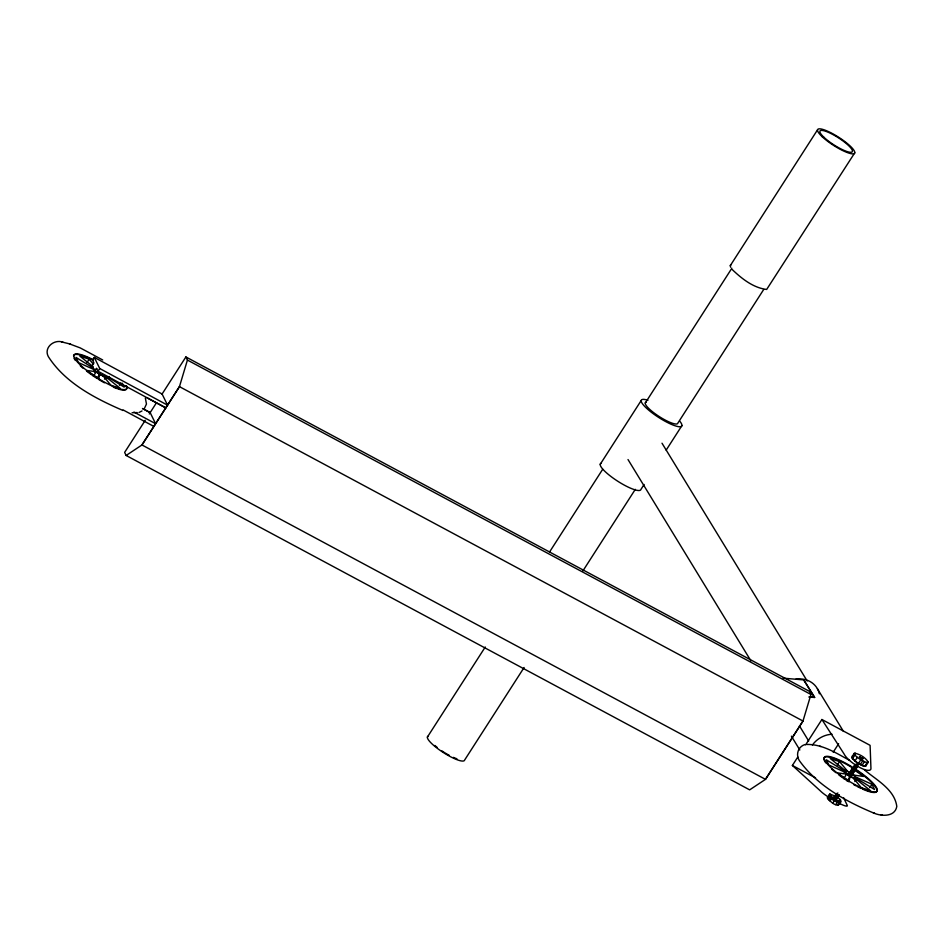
<?xml version="1.0" encoding="UTF-8"?>
<svg xmlns="http://www.w3.org/2000/svg" width="944" height="944" viewBox="0 0 944 944"><rect width="100%" height="100%" fill="white"/><g stroke="black" fill="none" stroke-linecap="round" stroke-linejoin="round"><path stroke-width="1.42" d="M99.698 374.131L98.766 378.756L86.895 370.461L96.264 371.735L99.698 374.131L97.539 377.506M850.804 772.77L851.736 768.145M162.026 394.144L185.885 356.95L187.419 360.065L179.454 386.639L141.954 444.966L126.13 455.468L124.632 452.4L145.258 420.292M185.885 356.95L809.421 691.35L810.943 694.465L802.99 721.027L765.49 779.355L749.654 789.857L126.13 455.468M87.001 362.567L89.173 359.192L79.874 356.136L93.137 366.709M94.317 371.971L96.618 368.396L98.011 371.24L165.814 407.879L147.052 397.813M93.373 376.231L96.264 371.735M96.524 371.771L101.268 375.24L105.929 376.916L120.289 388.373L110.991 385.317L103.238 376.031M99.568 374.261L103.026 375.783M104.477 379.169L105.929 376.916M119.44 385.246L120.891 382.993M149.294 413.979L156.421 402.817M600.231 464.271L641.2 400.504M427.396 737.075L485.263 647.006M730.326 265.571L817.516 129.859M549.491 552.098L602.709 469.251M645.271 403.017L731.86 268.249M582.873 570.955L635.3 489.346M763.649 289.572L677.863 423.101A19.21 4.201 32.7 0 1 658.558 416.115A19.21 4.201 32.7 0 1 646.062 402.215M524.097 667.502L464.637 760.038A21.948 4.803 32.7 0 1 442.571 752.038A21.948 4.803 32.7 0 1 428.293 736.167M854.768 152.81L766.67 289.442C753.371 287.896 741.748 278.669 732.308 269.63M644.103 484.473L640.952 489.381A24.001 5.251 32.7 0 1 616.833 480.638A24.001 5.251 32.7 0 1 601.21 463.28M666.169 450.135L681.922 425.614M843.594 797.656L847.216 805.291A16.284 2.242 31 0 1 836.927 802.152A16.284 2.242 31 0 1 820.336 790.871L792.382 765.454L797.822 756.982M805.586 744.899L821.905 719.505L870.097 745.347L870.946 768.357A16.284 4.85 34.5 0 1 859.335 767.26A16.284 4.85 34.5 0 1 844.066 753.937L821.905 719.505M833.198 752.191L838.614 743.766M837.352 764.959L839.511 761.584L830.213 758.528L844.573 769.985L847.264 770.87L839.511 761.584M852.29 756.297L854.426 753.147C859.783 754.079 865.577 757.536 868.315 762.256L865.565 766.339L863.548 766.068L856.586 762.327L851.83 757.867M843.877 771.472L843.912 770.634L848.396 775.307M853.435 755.92L855.24 753.123M844.066 770.564L846.072 770.564L850.78 772.888M840.514 802.671C837.824 809.008 829.634 801.22 827.392 797.881L829.953 794.057L835.782 796.358M852.444 758.775L854.851 755.035L854.084 753.489M827.392 797.881L829.953 794.057M855.087 779.012L853.577 778.422L861.329 787.709L870.639 790.765L856.267 779.307L849.907 776.652L844.609 772.05M828.018 799.143L829.528 796.783M828.867 800.04L830.39 797.68M844.797 770.54L847.476 771.118M843.712 778.635L846.603 774.127L850.037 776.534L849.104 781.16L837.234 772.853L846.603 774.127M854.91 761.076L857.305 757.348L854.851 755.035M830.024 801.031L832.301 797.491L829.67 794.341M836.49 798.258L836.773 798.836L834.095 797.078L836.443 793.42M855.099 764.392L849.116 773.974M859.831 757.029C869.837 762.669 852.562 753.064 862.509 758.787M834.248 797.373L836.596 793.715M849.246 774.564L855.252 764.687M859.972 757.324L860.208 756.71M849.246 773.938L851.193 771.732M834.72 797.822L837.847 792.948M850.579 775.531L849.435 774.776L856.491 763.92M860.444 757.772L860.137 757.076M835.393 798.294L837.741 794.636M856.397 765.608L849.789 775.048M861.129 758.244L862.733 758.469M832.879 803.025L835.157 799.485C839.995 803.71 843.747 800.748 837.281 797.338M835.759 798.494L838.095 794.848M847.146 781.03L850.06 776.405L856.621 778.977M857.53 764.605L850.544 775.472L851.547 775.921L857.848 766.08M858.415 763.531L860.81 759.79L865.955 762.327L868.315 762.256M836.089 798.659L838.437 795.013M850.886 775.638L857.872 764.77M836.62 798.836L839.039 794.813M851.181 775.756L857.695 765.785M862.344 758.787L862.58 758.174M836.773 798.836L839.192 795.108M860.267 764.593L862.663 760.864M853.824 775.378C861.034 782.777 855.866 776.853 852.29 774.233M835.818 804.607L837.34 802.247M862.014 765.466L864.421 761.725M838.06 805.338L840.337 801.798M855.889 779.001L856.94 778.658M854.827 781.561L856.267 779.307M864.763 766.363L867.158 762.634M869.79 787.638L871.949 784.263L856.645 777.431L857.388 778.942L874.522 789.503L871.949 784.263M94.294 357.375L99.757 368.526L167.56 405.165L162.085 394.002L94.294 357.375L92.536 360.077L93.928 362.921L92.016 365.883L94.707 371.358L107.864 378.473L109.138 376.503M94.707 371.358L96.618 368.396M98.011 371.24L99.757 368.526M144.326 408.61L146.462 404.032L145.352 398.061M843.747 770.882L844.963 770.292M834.095 797.078L835.9 797.786M141.989 410.97L138.98 412.481M805.02 744.556C798.223 746.468 795.532 754.539 799.249 760.475C817.079 785.467 845.576 801.267 873.377 812.89C881.023 816.43 894.959 817.244 896.8 806.436C894.534 789.231 876.362 780.063 864.444 769.856M63.071 342.271C54.457 338.766 43.424 347.439 48.309 356.572C65.101 382.863 95.108 398.474 123.027 410.498M132.101 412.729L137.281 412.563M806.719 744.462C822.318 744.049 836.313 753.17 849.576 760.368M851.417 775.815L851.287 775.236M827.676 797.597L828.336 797.586M808.819 697.002L814.66 697.486L803.745 679.916L814.66 697.486M783.166 678.158L803.946 679.928M69.349 343.828L80.205 347.899L102.707 359.971M819.687 746.22L820.973 746.539M880.929 814.755L882.439 815.12M873.377 812.89L874.651 813.197M61.561 341.905L70.623 344.135M849.352 774.033L848.739 773.95L849.517 774.788M93.857 369.47L78.553 362.638L75.98 357.398L93.114 367.959L95.226 370.662M844.196 771.873L828.891 765.029L826.319 759.79L843.452 770.351L844.443 772.298M847.311 771.366L848.927 772.157M187.419 360.065L810.943 694.465M142.461 408.469L150.143 412.587L155.595 423.691L133.918 412.068M142.674 408.622L150.179 412.646M792.382 765.454L815.569 777.88M123.086 409.92L153.848 426.417M108.277 377.305L124.183 387.111L122.26 383.181M861.282 757.997L860.609 757.525M860.81 759.79L857.305 757.348M835.157 799.485L832.301 797.491M855.299 770.634L863.618 776.44L854.237 775.166L852.456 773.986M850.686 774.753L851.405 775.272M89.173 359.192L93.48 364.349M817.386 688.707L843.488 731.447M662.004 443.208L807.191 681.002M799.462 725.901L808.666 740.993M628.008 459.551L750.917 660.859M791.402 736.167L799.839 749.996M855.642 769.183A31.294 6.844 32.7 0 1 871.654 791.674A31.294 6.844 32.7 0 1 826.519 762.953A31.294 6.844 32.7 0 1 852.196 766.988M855.323 769.679A31.294 6.844 32.7 0 1 876.74 789.302A31.294 6.844 32.7 0 1 862.438 789.042M861.188 788.464A31.294 6.844 32.7 0 1 857.235 786.517M855.889 785.809A31.294 6.844 32.7 0 1 853.612 784.558M848.975 781.821A31.294 6.844 32.7 0 1 838.921 775.012M835.888 772.676A31.294 6.844 32.7 0 1 831.57 769.018M825.752 762.846A31.294 6.844 32.7 0 1 851.877 767.484M126.413 385.718A31.294 6.844 32.7 0 1 106.318 383.158A31.294 6.844 32.7 0 1 74.588 358.201A31.294 6.844 32.7 0 1 93.586 359.888M126.107 386.202A31.294 6.844 32.7 0 1 117.823 388.893M116.773 388.539A31.294 6.844 32.7 0 1 113.315 387.182M104.418 382.804A31.294 6.844 32.7 0 1 98.636 379.429M97.48 378.709A31.294 6.844 32.7 0 1 92.913 375.7M91.804 374.945A31.294 6.844 32.7 0 1 86.529 371.051M83.308 368.431A31.294 6.844 32.7 0 1 80.287 365.753M75.414 360.455A31.294 6.844 32.7 0 1 74.069 358.295M73.538 355.888A31.294 6.844 32.7 0 1 93.267 360.384M812.406 745.028A23.47 20.874 -31.4 0 1 832.018 734.231M795.875 679.161A23.47 20.874 -31.4 0 1 819.392 693.793M866.096 764.687A8.378 2.502 34.5 0 1 858.367 763.436A8.378 2.502 34.5 0 1 852.562 755.92M839.299 799.981A6.832 0.944 31 0 1 839.617 801.645A6.832 0.944 31 0 1 831.735 797.22A6.832 0.944 31 0 1 830.047 794.789M679.751 421.177A24.001 5.251 32.7 0 1 672.329 424.765A24.001 5.251 32.7 0 1 645.248 406.982A24.001 5.251 32.7 0 1 647.95 400.291M730.691 267.27A21.948 4.803 32.7 0 1 731.222 264.662M456.908 758.764A19.21 4.201 32.7 0 1 453.391 757.383M449.368 755.401A19.21 4.201 32.7 0 1 445.12 752.958M444.069 752.285A19.21 4.201 32.7 0 1 441.957 750.905M437.096 747.341A19.21 4.201 32.7 0 1 434.854 745.465M179.454 386.639L141.954 444.966L765.49 779.355L802.99 721.027L179.454 386.639M814.33 697.262L809.964 696.92L814.33 697.262M823.994 137.34A19.21 4.201 32.7 0 0 851.653 152.173A19.21 4.201 32.7 0 0 832.785 134.485A19.21 4.201 32.7 0 0 823.994 137.34M822.248 136.774A21.948 4.803 32.7 0 0 853.872 153.73A21.948 4.803 32.7 0 0 832.301 133.505A21.948 4.803 32.7 0 0 822.248 136.774"/></g></svg>
